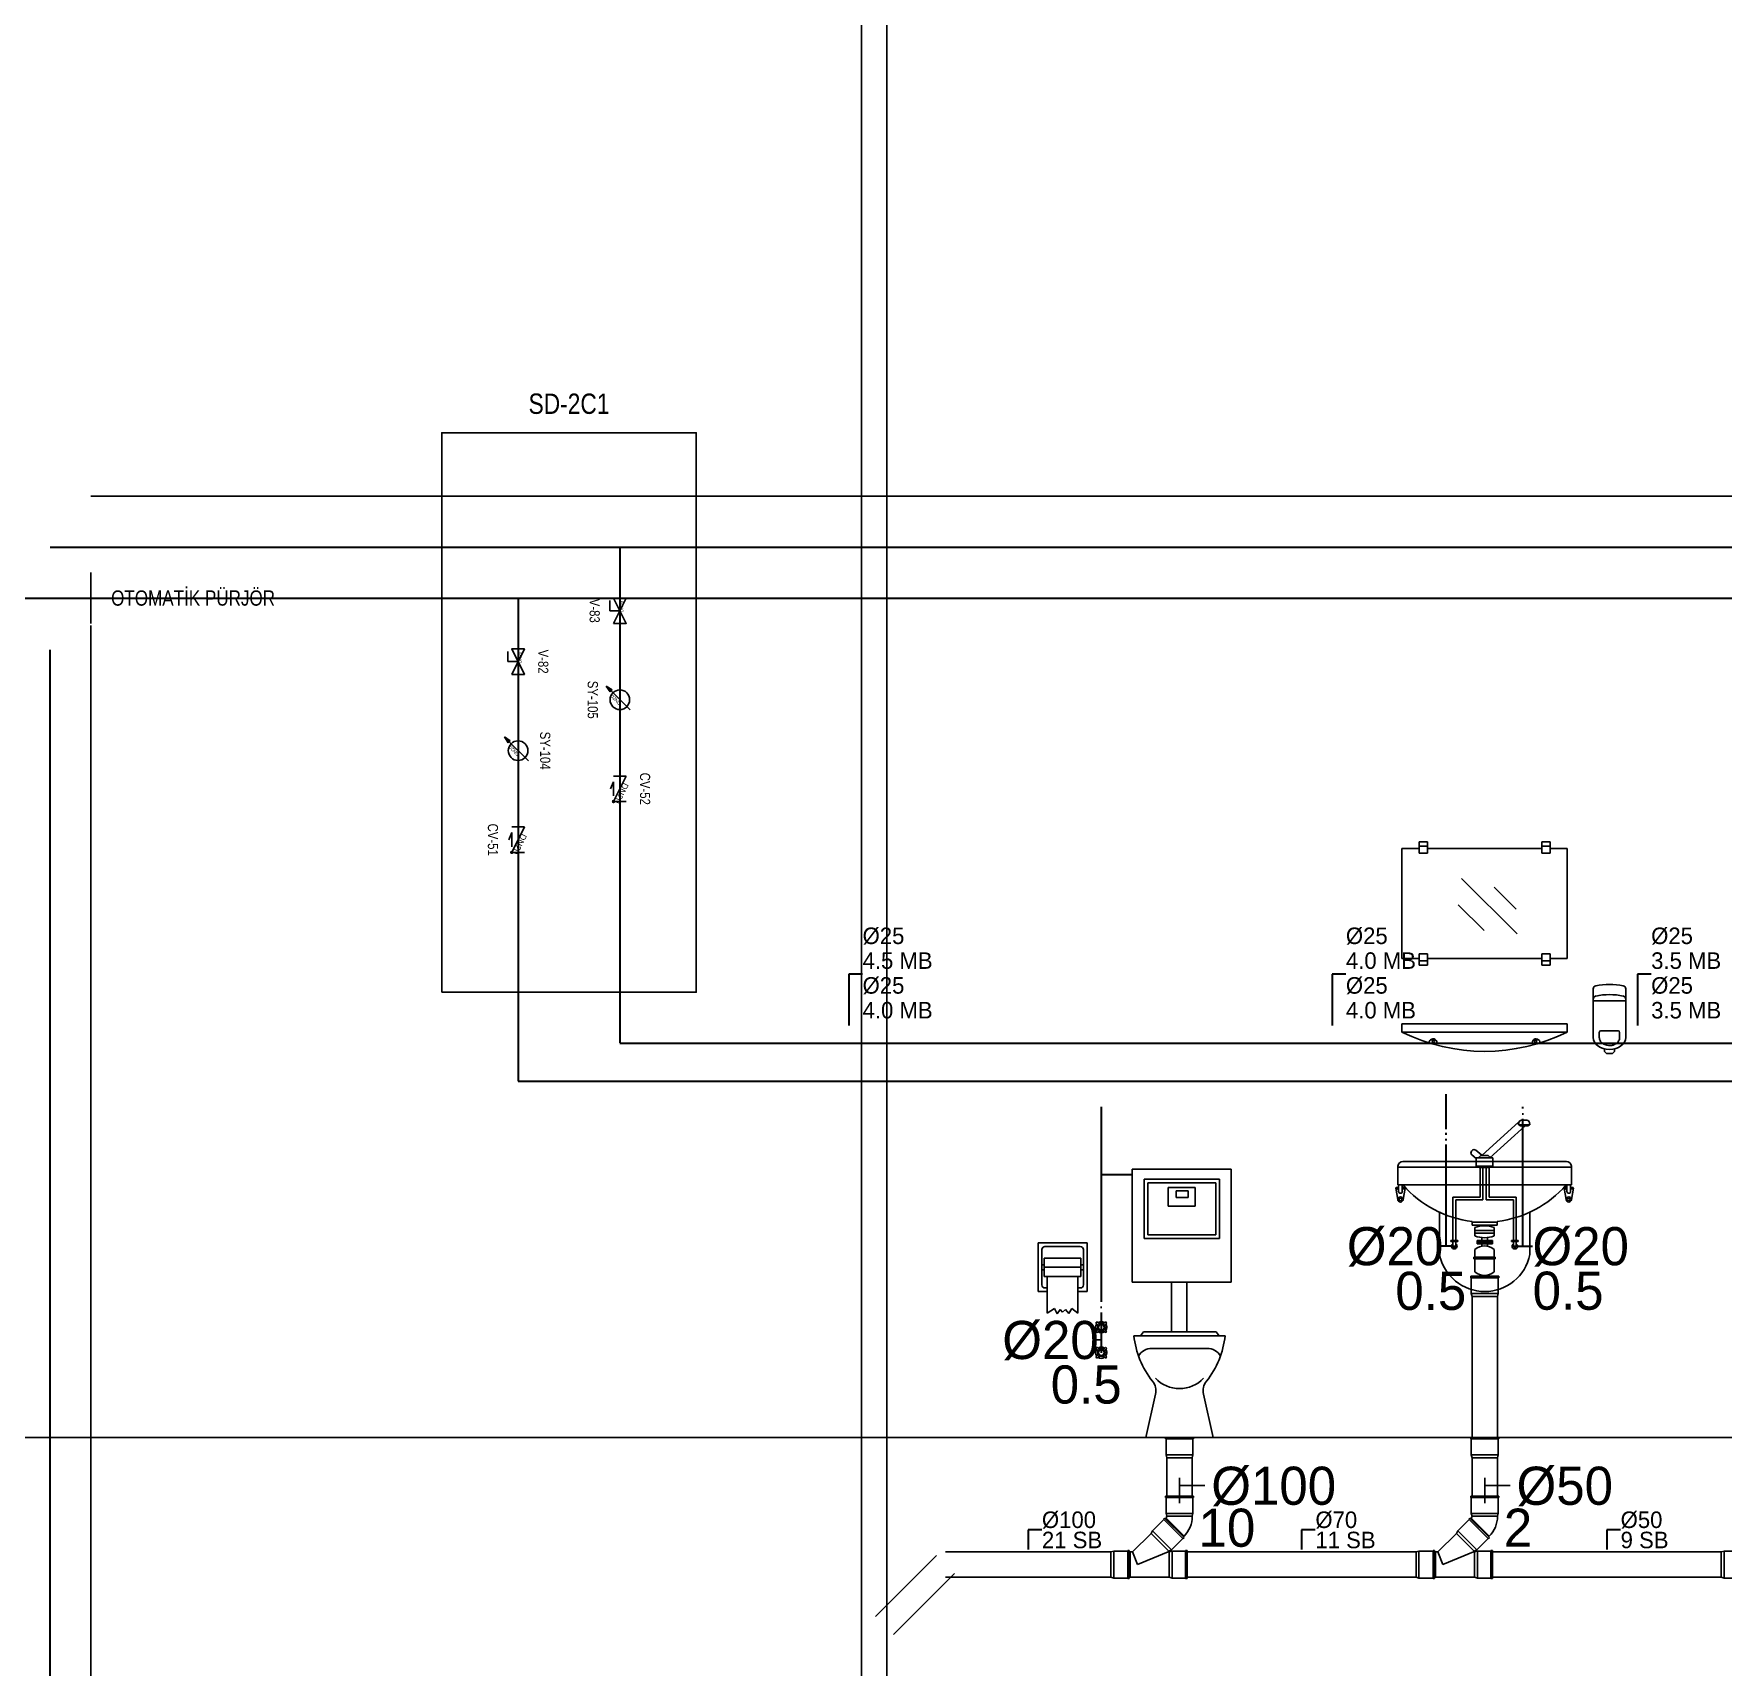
# Model space of a CAD drawing. Header units: centimetres. Extents: x 247996 to 314900, y -468471 to -440326.
# Drawn here: x 268030 to 268694, y -443440 to -442798 of the extents above; entities that cross this region are included whole.
import ezdxf
from ezdxf.enums import TextEntityAlignment as Align

# ---------------------------------------------------------------- set-up
doc = ezdxf.new("R2010")
doc.units = ezdxf.units.CM
for name, pattern in [('0', [500, 500]), ('BASMA HATTI', [0.375, 0.25, -0.125]), ('SICAK', [4.6, 4, -0.15, 0.075, -0.15, 0.075, -0.15]), ('SOGUK', [5.4, 5, -0.2, 0, -0.2])]:
    doc.linetypes.add(name, pattern=pattern)
for name, color, linetype in [('SCOTT-MTY-CİHAZ', 135, 'Continuous'), ('SCOTT-MTY-PVC', 43, 'Continuous'), ('SCOTT-MTY-SAYAC', 3, 'Continuous'), ('SCOTT-MTY-SEMA', 8, 'Continuous'), ('SCOTT-MTY-SIRKULASYON-BORU', 31, 'Continuous'), ('SCOTT-MTY-TEFRIS', 15, 'Continuous'), ('SCOTT-MTY-TES-YAZI', 7, 'Continuous'), ('SCOTT-MTY-VANA', 1, 'Continuous'), ('SCOTT-MTY-YUK-BIRIMI', 7, 'Continuous')]:
    doc.layers.add(name, color=color, linetype=linetype)
for name, color, linetype, lineweight in [('SCOTT-MTY-PISSU-CAP', 211, 'Continuous', 30), ('SCOTT-MTY-SICAKSU-BORU', 1, 'BASMA HATTI', 30), ('SCOTT-MTY-SOGUKSU-BORU', 5, '0', 30), ('SCOTT-MTY-TEMIZSU-CAP', 101, 'Continuous', 30)]:
    doc.layers.add(name, color=color, linetype=linetype, lineweight=lineweight)
doc.styles.add('CAP', font='wturkce.SHX', dxfattribs={"width": 0.65})
doc.styles.add('MTY_CAP', font='wturkce.SHX', dxfattribs={"width": 0.65})
doc.styles.add('ROTAS', font='arial.ttf')

# ---------------------------------------------------------------- blocks, each defined once
blk = doc.blocks.new('MTY-KURESEL VANA')
at = {"layer": 'SCOTT-MTY-VANA'}
for p, q in [((0, 0), (0, 8)), ((0, 8), (8, 8))]:
    blk.add_line(p, q, dxfattribs=at)
blk.add_lwpolyline([(-10, 5), (-10, -5), (10, 5), (10, -5), (-10, 5)], dxfattribs=at)
blk.add_attdef('CAP', (-1.1, -2.7), '', height=2.5, dxfattribs=at)
blk = doc.blocks.new('MTY-SU SAYACI')
at = {"layer": 'SCOTT-MTY-VANA'}
blk.add_hatch(color=256, dxfattribs=at).paths.add_polyline_path([(9.8, 9.8), (5.6, 7), (7, 5.6)])
for p, q in [((-7.3, -7.3), (6.3, 6.3)), ((5.6, 7), (9.8, 9.8)), ((7, 5.6), (5.6, 7)), ((7, 5.6), (9.8, 9.8))]:
    blk.add_line(p, q, dxfattribs=at)
blk.add_circle((0, 0), 7, dxfattribs=at)
blk.add_attdef('CAP', (-2.3, -1.2), '', height=2.5, rotation=45, dxfattribs=at)
blk = doc.blocks.new('MTY-CEKVALF VANA')
at = {"layer": 'SCOTT-MTY-VANA'}
h = blk.add_hatch(color=256, dxfattribs=at)
edge = h.paths.add_edge_path()
edge.add_arc((-10, 5), 1.41, 180, 540, ccw=False)
for p, q in [((-10, -5), (-10, 5)), ((-10, 5), (10, -5)), ((-5.6, 5), (5.6, 5)), ((5.6, 5), (0, 7.3)), ((10, -5), (10, 5))]:
    blk.add_line(p, q, dxfattribs=at)
at = {"layer": 'SCOTT-MTY-VANA', "style": 'CAP', "width": 0.65}
blk.add_attdef('CAP', (5.3, -2.7), '', height=5, rotation=153.4349, dxfattribs=at)
blk = doc.blocks.new('KLOZET1 KOLON')
at = {"layer": 'SCOTT-MTY-SOGUKSU-BORU', "linetype": 'SOGUK', "ltscale": 10}
for p, q in [((-30.74, 130), (-30.74, 103.27)), ((-30.74, 103.27), (-30.75, 33.31)), ((-18.6, 103.27), (-30.74, 103.27))]:
    blk.add_line(p, q, dxfattribs=at)
at = {"layer": 'SCOTT-MTY-TEFRIS', "color": 2}
for p, q in [((20.33, 105.41), (-18.6, 105.41)), ((-18.6, 105.41), (-18.6, 61.05)), ((15.66, 101.52), (-13.93, 101.52)), ((-13.93, 101.52), (-13.93, 78.17)), ((14.22, 100.08), (-12.49, 100.08)), ((-12.49, 100.08), (-12.49, 79.61)), ((14.22, 79.61), (14.22, 100.08)), ((15.66, 78.17), (15.66, 101.52)), ((20.33, 61.05), (20.33, 105.41)), ((6.2, 98.31), (-4.47, 98.31)), ((-4.47, 98.31), (-4.47, 90.98)), ((3.46, 96.95), (-1.31, 96.95)), ((-1.31, 96.95), (-1.31, 94.29)), ((-1.31, 94.29), (3.46, 94.29)), ((3.46, 94.29), (3.46, 96.95)), ((6.2, 90.98), (6.2, 98.31)), ((-4.47, 90.98), (6.2, 90.98)), ((-55.56, 57.31), (-55.56, 76.51)), ((-55.56, 76.51), (-36.36, 76.51)), ((-54.12, 59.95), (-54.12, 73.87)), ((-52.92, 75.07), (-39, 75.07)), ((-37.8, 73.87), (-37.8, 59.95)), ((-36.36, 76.51), (-36.36, 57.31)), ((-13.93, 78.17), (15.66, 78.17)), ((-12.49, 79.61), (14.22, 79.61)), ((-53.16, 67.87), (-54.12, 67.87)), ((-54.12, 67.87), (-54.12, 65.95)), ((-53.16, 70.51), (-53.16, 63.31)), ((-53.16, 70.51), (-38.76, 70.51)), ((-53.16, 65.95), (-53.16, 67.87)), ((-38.76, 66.91), (-53.16, 66.91)), ((-38.76, 70.51), (-38.76, 63.31)), ((-38.76, 67.87), (-37.8, 67.87)), ((-38.76, 65.95), (-38.76, 67.87)), ((-37.8, 67.87), (-37.8, 65.95)), ((-54.12, 65.95), (-53.16, 65.95)), ((-53.16, 63.31), (-38.76, 63.31)), ((-51.96, 48.91), (-51.96, 63.31)), ((-39.96, 48.91), (-39.96, 63.31)), ((-39.96, 48.91), (-39.96, 63.31)), ((-37.8, 65.95), (-38.76, 65.95)), ((-18.6, 61.05), (20.33, 61.05)), ((-3.11, 61.05), (-3.11, 41.5)), ((2.9, 61.05), (2.9, 41.5)), ((-51.96, 57.31), (-55.56, 57.31)), ((-51.96, 58.75), (-52.92, 58.75)), ((-39, 58.75), (-39.96, 58.75)), ((-36.36, 57.31), (-39.96, 57.31)), ((-49.11, 50.65), (-51.96, 48.91)), ((-49.11, 50.65), (-48.14, 48.57)), ((-46.94, 50.32), (-48.14, 48.57)), ((-46.94, 50.32), (-45.96, 49.27)), ((-44.76, 50.32), (-45.96, 49.27)), ((-44.76, 50.32), (-43.56, 48.73)), ((-42.36, 50.68), (-43.56, 48.73)), ((-42.36, 50.68), (-39.96, 48.91)), ((17.91, 40), (-17.91, 40)), ((-14.2, 41.5), (-15.36, 40)), ((14.4, 41.5), (-14.2, 41.5)), ((14.4, 41.5), (15.56, 40)), ((10.91, 35), (-10.91, 35)), ((-13.25, 0), (-9.42, 17.01)), ((9.42, 17.01), (13.25, 0)), ((13.25, 0), (-13.25, 0)), ((-13.25, 0), (13.25, 0))]:
    blk.add_line(p, q, dxfattribs=at)
at = {"layer": 'SCOTT-MTY-TEFRIS', "color": 4}
for centre, radius in [((-30.75, 43.31), 1.54), ((-30.75, 43.31), 1.1), ((-30.75, 33.31), 1.54), ((-30.75, 33.31), 1.1)]:
    blk.add_circle(centre, radius, dxfattribs=at)
at = {"layer": 'SCOTT-MTY-TEFRIS', "color": 2}
for centre, radius, start, end in [((-52.92, 73.87), 1.2, 90, 180), ((-39, 73.87), 1.2, 0, 90), ((-52.92, 59.95), 1.2, 180, 270), ((-39, 59.95), 1.2, 270, 360), ((15.27, 43.1), 33.32, 185.34064, 219.04334), ((-15.27, 43.1), 33.32, 320.95666, 354.65936), ((-10.91, 29), 6, 90, 150.54771), ((10.91, 29), 6, 29.45229, 90), ((-15.28, 18.33), 6, 347.31961, 39.04334), ((0, 32.24), 13.03, 223.67167, 316.32833), ((15.28, 18.33), 6, 140.95666, 192.68039)]:
    blk.add_arc(centre, radius, start, end, dxfattribs=at)
at = {"layer": 'SCOTT-MTY-TEFRIS', "color": 4}
for centre, radius, start, end in [((-30.75, 43.31), 2.22, 144.42463, 215.30307), ((-32.48, 41.59), 0.321, 139.13539, 310.58802), ((-32.47, 45.05), 0.321, 49.13539, 220.58802), ((-34.63, 43.32), 2.44, 320.91318, 350.03622), ((-34.63, 43.32), 2.44, 9.69149, 38.67071), ((-30.76, 39.43), 2.44, 99.68719, 128.81024), ((-30.74, 47.2), 2.44, 231.05269, 260.03192), ((-30.75, 43.31), 2.22, 234.42033, 305.29878), ((-30.75, 43.31), 2.22, 101.18793, 125.29878), ((-30.75, 43.31), 2.22, 54.42033, 101.18793), ((-30.74, 47.2), 2.44, 279.68719, 308.81024), ((-30.76, 39.43), 2.44, 51.05269, 80.03192), ((-26.86, 43.3), 2.44, 140.91318, 170.03622), ((-26.86, 43.3), 2.44, 189.69149, 218.67071), ((-29.02, 41.58), 0.321, 229.13539, 40.58802), ((-29.02, 45.04), 0.321, 319.13539, 130.58802), ((-30.75, 43.31), 2.22, 341.62361, 35.30307), ((-30.75, 43.31), 2.22, 324.42463, 341.62361), ((-30.75, 33.31), 2.22, 144.34276, 215.22121), ((-32.47, 35.05), 0.321, 49.05352, 220.50616), ((-34.63, 33.33), 2.44, 9.60962, 38.58885), ((-30.73, 37.2), 2.44, 230.97083, 259.95006), ((-30.75, 33.31), 2.22, 101.10606, 125.21692), ((-30.75, 33.31), 2.22, 54.33847, 101.10606), ((-30.73, 37.2), 2.44, 279.60533, 308.72837), ((-26.86, 33.3), 2.44, 140.83131, 169.95435), ((-29.01, 35.04), 0.321, 319.05352, 130.50616), ((-30.75, 33.31), 2.22, 341.54174, 35.22121), ((-32.48, 31.59), 0.321, 139.05352, 310.50616), ((-34.63, 33.33), 2.44, 320.83131, 349.95435), ((-30.76, 29.43), 2.44, 99.60533, 128.72837), ((-30.75, 33.31), 2.22, 234.33847, 305.21692), ((-30.76, 29.43), 2.44, 50.97083, 79.95006), ((-26.86, 33.3), 2.44, 189.60962, 218.58885), ((-29.03, 31.58), 0.321, 229.05352, 40.50616), ((-30.75, 33.31), 2.22, 324.34276, 341.54174)]:
    blk.add_arc(centre, radius, start, end, dxfattribs=at)
at = {"layer": 'SCOTT-MTY-TEMIZSU-CAP', "lineweight": -3, "ltscale": 100}
blk.add_line((-30.75, 38.31), (-33.91, 38.31), dxfattribs=at)
at = {"layer": 'SCOTT-MTY-PISSU-CAP', "lineweight": -3, "ltscale": 100, "style": 'CAP', "width": 0.65}
blk.add_attdef('PSCP', (12.5, -26.5), '', height=15, dxfattribs=at)
at = {"layer": 'SCOTT-MTY-TEMIZSU-CAP', "color": 101, "style": 'CAP', "width": 0.65}
blk.add_attdef('SOCP', text='', height=15, dxfattribs=at).set_placement((-33.91, 38.31), align=Align.MIDDLE_LEFT)
at = {"layer": 'SCOTT-MTY-YUK-BIRIMI', "color": 101, "style": 'CAP', "width": 0.65}
blk.add_attdef('SO', text='', height=15, dxfattribs=at).set_placement((-33.91, 20.81), align=Align.MIDDLE_LEFT)
at = {"layer": 'SCOTT-MTY-YUK-BIRIMI', "color": 211, "lineweight": -3, "ltscale": 100, "style": 'CAP', "width": 0.65}
blk.add_attdef('PS', (7.5, -43), '', height=15, dxfattribs=at)
blk = doc.blocks.new('PVC CATAL SAG')
at = {"layer": 'SCOTT-MTY-PISSU-CAP', "lineweight": -3, "ltscale": 100}
for p, q in [((0, -15.84), (0, -25.84)), ((10, -18.89), (0, -18.89))]:
    blk.add_line(p, q, dxfattribs=at)
at = {"layer": 'SCOTT-MTY-PVC', "color": 43}
for p, q in [((-5.5, 0), (-5.5, -0.6)), ((5.5, 0), (-5.5, 0)), ((-5.3, -0.6), (-5.5, -0.6)), ((5.3, -0.6), (-5.3, -0.6)), ((-5.3, -0.6), (-5.3, -6.85)), ((5.5, -0.6), (5.3, -0.6)), ((5.3, -0.6), (5.3, -6.85)), ((5.5, 0), (5.5, -0.6)), ((5.3, -6.85), (-5.3, -6.85)), ((-5.3, -6.85), (-5, -7.99)), ((5, -7.99), (-5, -7.99)), ((-5, -7.99), (-5, -22.87)), ((5.3, -6.85), (5, -7.99)), ((5, -7.99), (5, -22.87)), ((-5.5, -23.03), (-5.5, -23.63)), ((-5.5, -23.03), (-4.97, -23.03)), ((-5.5, -23.63), (-5.3, -23.63)), ((-5.3, -23.63), (5.3, -23.63)), ((-5.3, -23.63), (-5.3, -29.88)), ((-5, -23.03), (5.03, -23.03)), ((5.03, -23.03), (5.5, -23.03)), ((5.3, -23.63), (5.5, -23.63)), ((5.3, -23.63), (5.3, -29.88)), ((5.5, -23.03), (5.5, -23.63)), ((-6.17, -32.27), (-10.59, -36.69)), ((-5.88, -31.7), (-6.31, -32.13)), ((-5.88, -31.7), (-6.31, -32.13)), ((-6.31, -32.13), (-6.17, -32.27)), ((-6.31, -32.13), (-6.17, -32.27)), ((-6.17, -32.27), (1.33, -39.76)), ((-5.88, -31.7), (-5.58, -32.01)), ((-5.88, -31.7), (-5.58, -32.01)), ((-5.29, -31.73), (-5.58, -32.01)), ((-5.58, -32.01), (1.54, -39.13)), ((-5.3, -29.88), (5.3, -29.88)), ((-5.3, -29.88), (-5, -31.02)), ((-5.29, -31.73), (1.78, -38.8)), ((-5, -31.02), (5, -31.02)), ((5.3, -29.88), (5, -31.02)), ((-11.15, -37.73), (-18.46, -45)), ((-10.59, -36.69), (-11.15, -37.73)), ((-11.15, -37.73), (-4.14, -44.75)), ((-10.59, -36.69), (-3.09, -44.18)), ((1.33, -39.76), (-3.09, -44.18)), ((1.33, -39.76), (1.47, -39.9)), ((1.33, -39.76), (1.47, -39.9)), ((1.89, -39.48), (1.47, -39.9)), ((1.89, -39.48), (1.47, -39.9)), ((1.78, -38.8), (1.5, -39.08)), ((1.5, -39.08), (1.89, -39.48)), ((1.5, -39.08), (1.89, -39.48)), ((-25.86, -44.7), (-27, -45)), ((-27, -55), (-27, -45)), ((-25.86, -55.3), (-25.86, -44.7)), ((-20.33, -44.7), (-25.86, -44.7)), ((-19.73, -44.5), (-20.33, -44.5)), ((-20.33, -44.7), (-20.33, -44.5)), ((-20.33, -55.3), (-20.33, -44.7)), ((-19.73, -45), (-19.73, -44.5)), ((-19.73, -55), (-19.73, -45)), ((-19.33, -45), (-19.73, -45)), ((-18.46, -45), (-19.33, -45)), ((-19.33, -45), (-19.33, -55)), ((-19.33, -45), (-19.33, -55)), ((-19.33, -55), (-19.33, -45)), ((-19.33, -45), (-19.33, -55)), ((-16.5, -50), (-18.46, -45)), ((-4.43, -45), (-16.5, -50)), ((-4.14, -44.75), (-4.43, -45)), ((-4.02, -45), (-4.42, -45)), ((-3.09, -44.18), (-4.14, -44.75)), ((-2.88, -44.7), (-4.02, -45)), ((-4.02, -45), (-4.02, -55)), ((2.4, -44.7), (-2.88, -44.7)), ((-2.88, -44.7), (-2.88, -55.3)), ((3, -44.5), (2.4, -44.5)), ((2.4, -44.5), (2.4, -44.7)), ((2.4, -44.7), (2.4, -55.3)), ((3, -44.5), (3, -45)), ((3, -45), (3, -55)), ((-25.86, -55.3), (-27, -55)), ((-20.33, -55.3), (-25.86, -55.3)), ((-20.33, -55.5), (-20.33, -55.3)), ((-19.73, -55.5), (-20.33, -55.5)), ((-19.73, -55.5), (-19.73, -55)), ((-19.33, -55), (-19.73, -55)), ((-4.02, -55), (-19.33, -55)), ((-2.88, -55.3), (-4.02, -55)), ((2.4, -55.3), (-2.88, -55.3)), ((2.4, -55.3), (2.4, -55.5)), ((3, -55.5), (2.4, -55.5)), ((3, -55), (3, -55.5))]:
    blk.add_line(p, q, dxfattribs=at)
for radius in [1, 11]:
    blk.add_arc((-6, -31.02), radius, 315, 0, dxfattribs=at)
blk = doc.blocks.new('LAVABO1 KOLON')
at = {"layer": 'SCOTT-MTY-PVC', "color": 43}
for p, q in [((-5.5, 63.37), (-5.5, 62.77)), ((-5.03, 63.37), (-5.5, 63.37)), ((-5.3, 62.77), (-5.5, 62.77)), ((5.3, 62.77), (-5.3, 62.77)), ((-5.3, 62.77), (-5.3, 56.52)), ((5, 63.37), (-5.03, 63.37)), ((5.5, 63.37), (4.97, 63.37)), ((5.5, 62.77), (5.3, 62.77)), ((5.3, 62.77), (5.3, 56.52)), ((5.5, 63.37), (5.5, 62.77)), ((5.3, 56.52), (-5.3, 56.52)), ((-5.3, 56.52), (-5, 55.38)), ((5, 55.38), (-5, 55.38)), ((-5, 55.38), (-5, 0)), ((5.3, 56.52), (5, 55.38)), ((5, 55.38), (5, 0))]:
    blk.add_line(p, q, dxfattribs=at)
at = {"layer": 'SCOTT-MTY-SICAKSU-BORU', "linetype": 'SICAK', "ltscale": 10}
for p, q in [((-15.15, 75.19), (-15.15, 135)), ((-13.06, 75.19), (-15.15, 75.19))]:
    blk.add_line(p, q, dxfattribs=at)
at = {"layer": 'SCOTT-MTY-SOGUKSU-BORU', "linetype": 'SOGUK', "ltscale": 10}
for p, q in [((15.02, 75.19), (15.02, 130)), ((12.93, 75.19), (15.02, 75.19))]:
    blk.add_line(p, q, dxfattribs=at)
at = {"layer": 'SCOTT-MTY-TEFRIS', "color": 2}
for p, q in [((-25.82, 234.09), (-22.51, 234.09)), ((-25.82, 234.09), (-25.82, 229.75)), ((-22.51, 234.09), (-22.51, 229.75)), ((22.38, 234.09), (22.38, 229.75)), ((25.69, 234.09), (22.38, 234.09)), ((25.69, 234.09), (25.69, 229.75)), ((-32.57, 188.24), (-32.57, 231.58)), ((-25.82, 231.58), (-32.57, 231.58)), ((-25.82, 232.44), (-22.51, 232.44)), ((-25.82, 229.75), (-22.51, 229.75)), ((22.38, 231.58), (-22.51, 231.58)), ((25.69, 232.44), (22.38, 232.44)), ((25.69, 229.75), (22.38, 229.75)), ((32.43, 231.58), (25.69, 231.58)), ((32.43, 188.24), (32.43, 231.58)), ((12.73, 197.94), (-9.11, 219.78)), ((12.3, 207.69), (3.7, 216.28)), ((-0.23, 199.25), (-10.42, 209.44)), ((-25.82, 188.24), (-32.57, 188.24)), ((-25.82, 190.07), (-22.51, 190.07)), ((-25.82, 190.07), (-25.82, 185.73)), ((-25.82, 187.38), (-22.51, 187.38)), ((-22.51, 190.07), (-22.51, 185.73)), ((22.38, 188.24), (-22.51, 188.24)), ((25.69, 190.07), (22.38, 190.07)), ((22.38, 190.07), (22.38, 185.73)), ((25.69, 187.38), (22.38, 187.38)), ((25.69, 190.07), (25.69, 185.73)), ((32.43, 188.24), (25.69, 188.24)), ((-25.82, 185.73), (-22.51, 185.73)), ((25.69, 185.73), (22.38, 185.73)), ((42.63, 172.3), (42.63, 176.3)), ((55.43, 172.3), (55.43, 176.3)), ((42.63, 172.3), (42.63, 157.29)), ((42.63, 171.69), (55.43, 171.69)), ((55.43, 172.3), (55.43, 157.29)), ((-32.57, 162.6), (32.43, 162.6)), ((-32.57, 162.6), (-32.57, 159.35)), ((32.43, 162.6), (32.43, 159.35)), ((42.63, 160.49), (42.63, 157.29)), ((45.67, 159.89), (52.39, 159.89)), ((-32.57, 159.35), (32.43, 159.35)), ((45.03, 157.29), (45.03, 159.25)), ((53.03, 157.29), (53.03, 159.25)), ((47.03, 152.73), (47.03, 151.69)), ((47.83, 150.89), (47.03, 151.69)), ((50.23, 150.89), (47.83, 150.89)), ((50.23, 150.89), (51.03, 151.69)), ((51.03, 152.73), (51.03, 151.69))]:
    blk.add_line(p, q, dxfattribs=at)
at = {"layer": 'SCOTT-MTY-TEFRIS', "color": 4}
for p, q in [((13.42, 124.12), (-1.18, 110.86)), ((15.9, 122.47), (2.06, 109.89)), ((13.33, 122.84), (13.42, 123.75)), ((13.33, 122.84), (15.52, 122.84)), ((13.73, 122.84), (13.73, 122.47)), ((17.24, 122.84), (13.73, 122.84)), ((13.73, 122.47), (17.24, 122.47)), ((14.5, 124.72), (15.52, 124.72)), ((16.54, 124.72), (15.52, 124.72)), ((17.71, 122.84), (15.52, 122.84)), ((17.24, 122.47), (17.24, 122.84)), ((17.71, 122.84), (17.61, 123.75)), ((-1.11, 110.92), (-3.46, 112.92)), ((-34.19, 106.7), (-34.19, 99.25)), ((34.06, 106.3), (-34.19, 106.3)), ((32.13, 108.5), (-32.26, 108.5)), ((-4.98, 112.8), (-5.17, 112.58)), ((-5.05, 111.05), (-3.37, 109.62)), ((-3.37, 106.7), (-3.37, 109.89)), ((3.21, 109.89), (-3.37, 109.89)), ((-3.37, 106.7), (3.21, 106.7)), ((-2.88, 106.7), (-2.88, 106.29)), ((-2.88, 106.29), (2.75, 106.29)), ((-2.17, 109.96), (-2.24, 109.89)), ((-2.14, 106.29), (-2.14, 106.1)), ((-1.1, 110.86), (-0.08, 110.86)), ((0.94, 110.86), (-0.08, 110.86)), ((1.98, 106.29), (1.98, 106.09)), ((2.75, 106.29), (2.75, 106.7)), ((3.21, 106.7), (3.21, 109.89)), ((34.06, 106.7), (34.06, 99.25)), ((1.98, 106.09), (-2.14, 106.09)), ((-1.83, 106.07), (-1.83, 94.44)), ((-0.75, 106.07), (-0.75, 93.36)), ((0.59, 106.07), (0.59, 93.36)), ((1.67, 106.07), (1.67, 94.44)), ((-34.19, 93.55), (-34.97, 97.93)), ((-33.89, 98.28), (-34.71, 98.28)), ((34.06, 99.25), (-34.19, 99.25)), ((-33.89, 99.25), (-33.89, 96.72)), ((-32.42, 99.25), (-32.42, 96.72)), ((-31.61, 98.28), (-32.42, 98.28)), ((-32.13, 93.55), (-31.35, 97.93)), ((-12.51, 94.44), (-12.51, 77.4)), ((-12.51, 94.44), (-1.83, 94.44)), ((-11.43, 93.36), (-11.43, 77.4)), ((-11.43, 93.36), (-0.75, 93.36)), ((11.27, 93.36), (0.59, 93.36)), ((12.35, 94.44), (1.67, 94.44)), ((11.27, 93.36), (11.27, 77.4)), ((12.35, 94.44), (12.35, 77.4)), ((32, 93.55), (31.22, 97.93)), ((31.48, 98.28), (32.29, 98.28)), ((32.29, 99.25), (32.29, 96.72)), ((33.76, 99.25), (33.76, 96.72)), ((33.76, 98.28), (34.58, 98.28)), ((34.06, 93.55), (34.84, 97.93)), ((-17.73, 71.86), (-17.73, 88.83)), ((17.73, 71.86), (17.73, 88.85)), ((-4.99, 84.92), (-4.99, 83.48)), ((4.86, 84.63), (-4.99, 84.63)), ((-4.99, 83.48), (-0.07, 83.48)), ((-3.84, 79.22), (-3.84, 82.47)), ((3.71, 81.31), (-3.84, 81.31)), ((3.71, 80.24), (-3.84, 80.24)), ((-1.15, 83.48), (-1.15, 83.13)), ((4.86, 83.48), (-0.07, 83.48)), ((1.02, 83.48), (1.02, 83.13)), ((3.71, 79.22), (3.71, 82.47)), ((4.86, 84.92), (4.86, 83.48)), ((-11.97, 77.4), (-13.33, 77.4)), ((-13.33, 77.4), (-13.33, 76.99)), ((-13.33, 76.99), (-11.97, 76.99)), ((-12.51, 76.99), (-12.51, 75.19)), ((-12.51, 76.99), (-12.51, 75.19)), ((-12.51, 75.19), (-11.43, 75.19)), ((-11.97, 77.4), (-10.61, 77.4)), ((-10.61, 76.99), (-11.97, 76.99)), ((-11.43, 76.99), (-11.43, 75.19)), ((-11.43, 76.99), (-11.43, 75.19)), ((-10.61, 77.4), (-10.61, 76.99)), ((-3.84, 70.82), (-3.84, 73.87)), ((-3.04, 76.14), (-3.04, 77.37)), ((-3.04, 77.37), (3.04, 77.37)), ((3.04, 76.8), (-3.04, 76.8)), ((3.04, 76.14), (-3.04, 76.14)), ((-1.15, 78.56), (-1.15, 77.37)), ((-1.15, 76.14), (-1.15, 75.24)), ((1.02, 78.56), (1.02, 77.37)), ((1.02, 76.14), (1.02, 75.24)), ((3.04, 77.37), (3.04, 76.14)), ((3.71, 70.82), (3.71, 73.87)), ((11.84, 77.4), (10.48, 77.4)), ((10.48, 77.4), (10.48, 76.99)), ((10.48, 76.99), (11.84, 76.99)), ((11.3, 76.99), (11.3, 75.19)), ((11.3, 76.99), (11.3, 75.19)), ((12.38, 75.19), (11.3, 75.19)), ((11.84, 77.4), (13.2, 77.4)), ((13.2, 76.99), (11.84, 76.99)), ((12.38, 76.99), (12.38, 75.19)), ((12.38, 76.99), (12.38, 75.19)), ((13.2, 77.4), (13.2, 76.99)), ((-4.34, 70.18), (-4.34, 70.82)), ((-4.34, 70.82), (4.07, 70.82)), ((4.07, 70.18), (-4.34, 70.18)), ((-3.84, 65.06), (-3.84, 70.18)), ((3.71, 65.06), (3.71, 70.18)), ((4.07, 70.82), (4.07, 70.18))]:
    blk.add_line(p, q, dxfattribs=at)
at = {"layer": 'SCOTT-MTY-TEFRIS', "color": 2}
for centre in [(-20.17, 155.82), (20.04, 155.82)]:
    blk.add_circle(centre, 0.437, dxfattribs=at)
at = {"layer": 'SCOTT-MTY-TEFRIS', "color": 4}
for centre, radius in [((-34.52, 97.85), 0.254), ((-33.16, 93.55), 1.03), ((-33.16, 93.55), 0.556), ((-31.8, 97.85), 0.254), ((31.67, 97.85), 0.254), ((33.03, 93.55), 1.03), ((33.03, 93.55), 0.556), ((34.39, 97.85), 0.254)]:
    blk.add_circle(centre, radius, dxfattribs=at)
at = {"layer": 'SCOTT-MTY-TEFRIS', "color": 2}
for centre, radius, start, end in [((43.91, 176.3), 1.28, 103.34236, 180), ((43.91, 172.3), 1.28, 103.34236, 180), ((49.03, 150.65), 27.43, 78.61461, 101.38539), ((49.03, 146.65), 27.43, 78.61461, 101.38539), ((54.15, 176.3), 1.28, 0, 76.65764), ((54.15, 172.3), 1.28, 0, 76.65764), ((45.67, 159.25), 0.64, 90, 180), ((52.39, 159.25), 0.64, 0, 90), ((-0.07, 225.21), 73.43, 243.73196, 296.26804), ((-20.32, 155.17), 1.53, 324.18851, 183.54429), ((20.19, 155.17), 1.53, 356.45571, 215.81149)]:
    blk.add_arc(centre, radius, start, end, dxfattribs=at)
at = {"layer": 'SCOTT-MTY-TEFRIS', "color": 4}
for centre, radius, start, end in [((14.5, 123.64), 1.08, 90, 174.07007), ((16.54, 123.64), 1.08, 5.92993, 90), ((-4.16, 112.1), 1.08, 49.57371, 139.57371), ((-32.19, 106.5), 2.01, 88.09528, 174.20104), ((-4.35, 111.88), 1.08, 139.57371, 229.57371), ((-1.1, 109.78), 1.08, 90, 174.07007), ((0.94, 109.78), 1.08, 5.92993, 90), ((32.06, 106.5), 2.01, 5.79896, 91.90472), ((-34.67, 97.98), 0.308, 97.40292, 189.73542), ((-33.16, 96.72), 0.735, 180, 0), ((-0.07, 127.1), 42.47, 220.97797, 263.34526), ((-31.65, 97.98), 0.308, 350.26458, 82.59708), ((-0.07, 127.1), 42.47, 276.65474, 319.02203), ((31.52, 97.98), 0.308, 97.40292, 189.73542), ((33.03, 96.72), 0.735, 180, 0), ((34.54, 97.98), 0.308, 350.26458, 82.59708), ((-0.07, 72.87), 10.32, 68.53271, 111.46729), ((-11.97, 75.19), 1.09, 119.88579, 60.11421), ((-11.97, 75.28), 0.548, 189.04535, 350.95465), ((-0.07, 88.83), 10.32, 248.53271, 291.46729), ((-0.07, 69.47), 5.8, 49.37058, 130.62942), ((11.84, 75.19), 1.09, 119.88579, 60.11421), ((11.84, 75.28), 0.548, 189.04535, 350.95465), ((0, 75.44), 18.09, 191.40919, 348.59081), ((-0.07, 69.47), 5.8, 229.37058, 310.62942)]:
    blk.add_arc(centre, radius, start, end, dxfattribs=at)
at = {"layer": 'SCOTT-MTY-TEFRIS', "color": 2}
blk.add_ellipse((49.03, 157.29), major_axis=(6.4, 0), ratio=0.75, start_param=3.141593, end_param=6.283185, dxfattribs=at)
blk.add_open_spline([(45.03, 157.29), (45.03, 156.85), (45.14, 156.42), (45.6, 155.59), (45.95, 155.2), (46.86, 154.56), (47.42, 154.32), (48.62, 154.06), (50.06, 154.05), (50.48, 154.26), (51.05, 154.49), (52, 155.09), (52.37, 155.48), (52.87, 156.29), (53.01, 156.73), (53.03, 157.2), (53.03, 157.24), (53.03, 157.29)], degree=3, knots=[0, 0, 0, 0, 0.442663, 0.442663, 0.885326, 0.885326, 1.327989, 1.327989, 1.770652, 1.770652, 2.213315, 2.213315, 2.655978, 2.655978, 3.098641, 3.098641, 3.141579, 3.141579, 3.141579, 3.141579], dxfattribs=at)
at = {"layer": 'SCOTT-MTY-TEMIZSU-CAP'}
for p, q in [((-15.15, 75.19), (-18.9, 75.19)), ((15.02, 75.19), (18.77, 75.19))]:
    blk.add_line(p, q, dxfattribs=at)
at = {"layer": 'SCOTT-MTY-PISSU-CAP', "lineweight": -3, "ltscale": 100, "style": 'CAP', "width": 0.65}
blk.add_attdef('PSCP', (12.5, -26.5), '', height=15, dxfattribs=at)
at = {"layer": 'SCOTT-MTY-TEMIZSU-CAP', "color": 101, "style": 'CAP', "width": 0.65}
for tag, p in [('SCCP', (-18.9, 75.19)), ('SOCP', (18.77, 75.19))]:
    blk.add_attdef(tag, text='', height=15, dxfattribs=at).set_placement(p, align=Align.MIDDLE_LEFT)
at = {"layer": 'SCOTT-MTY-YUK-BIRIMI', "color": 101, "style": 'CAP', "width": 0.65}
for tag, p in [('SC', (-18.9, 57.63)), ('SO', (18.83, 57.69))]:
    blk.add_attdef(tag, text='', height=15, dxfattribs=at).set_placement(p, align=Align.MIDDLE_LEFT)
at = {"layer": 'SCOTT-MTY-YUK-BIRIMI', "color": 211, "lineweight": -3, "ltscale": 100, "style": 'CAP', "width": 0.65}
blk.add_attdef('PS', (7.5, -43), '', height=15, dxfattribs=at)
blk = doc.blocks.new('MTY-PIS SU CAP SB')
at = {"layer": 'SCOTT-MTY-PISSU-CAP'}
for p, q in [((0.83, 1.17), (0, 1.17)), ((0, 1.17), (0, 0))]:
    blk.add_line(p, q, dxfattribs=at)
at = {"layer": 'SCOTT-MTY-PISSU-CAP', "style": 'MTY_CAP', "width": 0.65}
blk.add_attdef('PSCP', text='', height=1, dxfattribs=at).set_placement((0.83, 1.79), align=Align.MIDDLE_LEFT)
at = {"layer": 'SCOTT-MTY-YUK-BIRIMI', "color": 211, "style": 'MTY_CAP', "width": 0.65}
blk.add_attdef('PS', text='', height=1, dxfattribs=at).set_placement((0.83, 0.57), align=Align.MIDDLE_LEFT)
blk = doc.blocks.new('MTY-TEMIZ SU CAP MB')
at = {"layer": 'SCOTT-MTY-TEMIZSU-CAP'}
for p, q in [((0.83, 3.1), (0, 3.1)), ((0, 3.1), (0, 0))]:
    blk.add_line(p, q, dxfattribs=at)
at = {"layer": 'SCOTT-MTY-TEMIZSU-CAP', "style": 'MTY_CAP', "width": 0.65}
for tag, p in [('SOCP', (0.83, 5.42)), ('SCCP', (0.83, 2.42))]:
    blk.add_attdef(tag, text='', height=1, dxfattribs=at).set_placement(p, align=Align.MIDDLE_LEFT)
at = {"layer": 'SCOTT-MTY-YUK-BIRIMI', "color": 101, "style": 'MTY_CAP', "width": 0.65}
for tag, p in [('SO', (0.83, 3.92)), ('SC', (0.83, 0.92))]:
    blk.add_attdef(tag, text='', height=1, dxfattribs=at).set_placement(p, align=Align.MIDDLE_LEFT)

msp = doc.modelspace()

# ---------------------------------------------------------------- linework, layer by layer
at = {"layer": 'SCOTT-MTY-PVC'}
for p, q in [((268355, -445910), (268355, -441990)), ((268365, -445910), (268365, -441990)), ((268384.46, -443396.46), (268360.46, -443420.46)), ((268388, -443395), (268453, -443395)), ((268483, -443395), (268573, -443395)), ((268603, -443395), (268693, -443395)), ((268391.54, -443403.54), (268367.54, -443427.54)), ((268388, -443405), (268453, -443405)), ((268483, -443405), (268573, -443405)), ((268603, -443405), (268693, -443405))]:
    msp.add_line(p, q, dxfattribs=at)
at = {"layer": 'SCOTT-MTY-SAYAC'}
msp.add_lwpolyline([(268190, -443175), (268290, -443175), (268290, -442955), (268190, -442955)], close=True, dxfattribs=at)
at = {"layer": 'SCOTT-MTY-SEMA'}
msp.add_lwpolyline([(258900, -443350), (276550, -443350)], dxfattribs=at)
at = {"layer": 'SCOTT-MTY-SICAKSU-BORU'}
for points in [[(268036, -443000), (274960, -443000)], [(268260, -443000), (268260, -443195)], [(268036, -446110), (268036, -443040.4)], [(268260, -443195), (269035, -443195)]]:
    msp.add_lwpolyline(points, dxfattribs=at)
at = {"layer": 'SCOTT-MTY-SIRKULASYON-BORU'}
msp.add_line((268052, -443030), (268052, -443010), dxfattribs=at)
for points in [[(268052, -442980), (275020, -442980)], [(268052, -446080), (268052, -443030.8)]]:
    msp.add_lwpolyline(points, dxfattribs=at)
at = {"layer": 'SCOTT-MTY-SOGUKSU-BORU'}
for points in [[(268020, -443020), (274960, -443020)], [(268220, -443020), (268220, -443210)], [(268220, -443210), (269025, -443210)]]:
    msp.add_lwpolyline(points, dxfattribs=at)

# ---------------------------------------------------------------- block references
at = {"layer": 'SCOTT-MTY-CİHAZ'}
ref = msp.add_blockref('LAVABO1 KOLON', (268600, -443350), dxfattribs=at)
ref.add_attrib('SO', '0.5', (268618.83, -443299.81), dxfattribs={"height": 15, "style": 'CAP'})
ref.add_attrib('SOCP', 'Ø20', (268618.77, -443282.31), dxfattribs={"height": 15, "style": 'CAP'})
ref.add_attrib('SC', '0.5', (268564.85, -443299.87), dxfattribs={"height": 15, "style": 'CAP'})
ref.add_attrib('SCCP', 'Ø20', (268545.81, -443282.31), dxfattribs={"height": 15, "style": 'CAP'})
ref.add_attrib('PSCP', 'Ø50', (268612.5, -443376.5), dxfattribs={"height": 15, "style": 'CAP'})
ref.add_attrib('PS', '2', (268607.5, -443393), dxfattribs={"height": 15, "style": 'CAP'})
ref = msp.add_blockref('KLOZET1 KOLON', (268480, -443350), dxfattribs=at)
ref.add_attrib('SO', '0.5', (268429.38, -443336.69), dxfattribs={"height": 15, "style": 'CAP'})
ref.add_attrib('SOCP', 'Ø20', (268410.34, -443319.19), dxfattribs={"height": 15, "style": 'CAP'})
ref.add_attrib('PSCP', 'Ø100', (268492.5, -443376.5), dxfattribs={"height": 15, "style": 'CAP'})
ref.add_attrib('PS', '10', (268487.5, -443393), dxfattribs={"height": 15, "style": 'CAP'})
at = {"layer": 'SCOTT-MTY-PISSU-CAP'}
ref = msp.add_blockref('MTY-PIS SU CAP SB', (268420.5, -443394), dxfattribs=dict(at, xscale=6.5, yscale=6.5))
ref.add_attrib('PSCP', 'Ø100', (268425.92, -443385.62), dxfattribs={"height": 6.5, "style": 'MTY_CAP'})
ref.add_attrib('PS', '21 SB', (268425.92, -443393.57), dxfattribs={"height": 6.5, "style": 'MTY_CAP'})
ref = msp.add_blockref('MTY-PIS SU CAP SB', (268528, -443394), dxfattribs=dict(at, xscale=6.5, yscale=6.5))
ref.add_attrib('PSCP', 'Ø70', (268533.42, -443385.62), dxfattribs={"height": 6.5, "style": 'MTY_CAP'})
ref.add_attrib('PS', '11 SB', (268533.42, -443393.57), dxfattribs={"height": 6.5, "style": 'MTY_CAP'})
ref = msp.add_blockref('MTY-PIS SU CAP SB', (268648, -443394), dxfattribs=dict(at, xscale=6.5, yscale=6.5))
ref.add_attrib('PSCP', 'Ø50', (268653.42, -443385.62), dxfattribs={"height": 6.5, "style": 'MTY_CAP'})
ref.add_attrib('PS', '9 SB', (268653.42, -443393.57), dxfattribs={"height": 6.5, "style": 'MTY_CAP'})
at = {"layer": 'SCOTT-MTY-PVC'}
for p in [(268480, -443350), (268600, -443350), (268720, -443350)]:
    msp.add_blockref('PVC CATAL SAG', p, dxfattribs=at)
at = {"layer": 'SCOTT-MTY-SAYAC'}
ref = msp.add_blockref('MTY-SU SAYACI', (268260, -443060), dxfattribs=dict(at, xscale=0.55, yscale=0.55, rotation=90))
ref.add_attrib('CAP', 'DN20', (268260.63, -443061.26), dxfattribs={"height": 1.375, "rotation": 135})
ref = msp.add_blockref('MTY-SU SAYACI', (268220, -443080), dxfattribs=dict(at, xscale=0.55, yscale=0.55, rotation=90))
ref.add_attrib('CAP', 'DN20', (268220.63, -443081.26), dxfattribs={"height": 1.375, "rotation": 135})
at = {"layer": 'SCOTT-MTY-TEMIZSU-CAP'}
ref = msp.add_blockref('MTY-TEMIZ SU CAP MB', (268350, -443188), dxfattribs=dict(at, xscale=6.5, yscale=6.5))
ref.add_attrib('SCCP', 'Ø25', (268355.42, -443175.54), dxfattribs={"height": 6.5, "style": 'MTY_CAP'})
ref.add_attrib('SC', '4.0 MB', (268355.42, -443185.29), dxfattribs={"height": 6.5, "style": 'MTY_CAP'})
ref.add_attrib('SO', '4.5 MB', (268355.42, -443165.79), dxfattribs={"height": 6.5, "style": 'MTY_CAP'})
ref.add_attrib('SOCP', 'Ø25', (268355.42, -443156.04), dxfattribs={"height": 6.5, "style": 'MTY_CAP'})
ref = msp.add_blockref('MTY-TEMIZ SU CAP MB', (268540, -443188), dxfattribs=dict(at, xscale=6.5, yscale=6.5))
ref.add_attrib('SCCP', 'Ø25', (268545.42, -443175.54), dxfattribs={"height": 6.5, "style": 'MTY_CAP'})
ref.add_attrib('SC', '4.0 MB', (268545.42, -443185.29), dxfattribs={"height": 6.5, "style": 'MTY_CAP'})
ref.add_attrib('SO', '4.0 MB', (268545.42, -443165.79), dxfattribs={"height": 6.5, "style": 'MTY_CAP'})
ref.add_attrib('SOCP', 'Ø25', (268545.42, -443156.04), dxfattribs={"height": 6.5, "style": 'MTY_CAP'})
ref = msp.add_blockref('MTY-TEMIZ SU CAP MB', (268660, -443188), dxfattribs=dict(at, xscale=6.5, yscale=6.5))
ref.add_attrib('SCCP', 'Ø25', (268665.42, -443175.54), dxfattribs={"height": 6.5, "style": 'MTY_CAP'})
ref.add_attrib('SC', '3.5 MB', (268665.42, -443185.29), dxfattribs={"height": 6.5, "style": 'MTY_CAP'})
ref.add_attrib('SO', '3.5 MB', (268665.42, -443165.79), dxfattribs={"height": 6.5, "style": 'MTY_CAP'})
ref.add_attrib('SOCP', 'Ø25', (268665.42, -443156.04), dxfattribs={"height": 6.5, "style": 'MTY_CAP'})
at = {"layer": 'SCOTT-MTY-VANA', "xscale": 0.5, "yscale": 0.5, "rotation": 90}
for p in [(268260, -443025), (268220, -443045)]:
    msp.add_blockref('MTY-KURESEL VANA', p, dxfattribs=at).add_auto_attribs({'CAP': 'DN20'})
at = {"layer": 'SCOTT-MTY-VANA'}
ref = msp.add_blockref('MTY-CEKVALF VANA', (268260, -443095), dxfattribs=dict(at, xscale=0.5, yscale=0.5, rotation=90))
ref.add_attrib('CAP', 'DN20', (268261.33, -443092.34), dxfattribs={"height": 2.5, "rotation": 243.43495, "style": 'CAP'})
ref = msp.add_blockref('MTY-CEKVALF VANA', (268220, -443115), dxfattribs=dict(at, xscale=0.5, yscale=0.5, rotation=90))
ref.add_attrib('CAP', 'DN20', (268221.33, -443112.34), dxfattribs={"height": 2.5, "rotation": 243.43495, "style": 'CAP'})

# ---------------------------------------------------------------- texts
at = {"layer": 'SCOTT-MTY-SAYAC', "style": 'ROTAS', "width": 0.8}
msp.add_text('SD-2C1', height=8, dxfattribs=at).set_placement((268240, -442950), align=Align.BOTTOM_CENTER)
at = {"layer": 'SCOTT-MTY-TES-YAZI', "style": 'ROTAS', "width": 0.8}
msp.add_text('OTOMATİK PÜRJÖR', height=6, dxfattribs=at).set_placement((268060, -443020), align=Align.MIDDLE_LEFT)
at = {"layer": 'SCOTT-MTY-VANA', "style": 'ROTAS', "width": 0.8}
for s, p in [('V-83', (268250.1, -443025)), ('V-82', (268229.9, -443045)), ('SY-105', (268249.35, -443060)), ('SY-104', (268230.65, -443080)), ('CV-52', (268269.9, -443095)), ('CV-51', (268210.1, -443115))]:
    msp.add_text(s, height=4, rotation=-90, dxfattribs=at).set_placement(p, align=Align.MIDDLE_CENTER)

doc.saveas('drawing.dxf')
